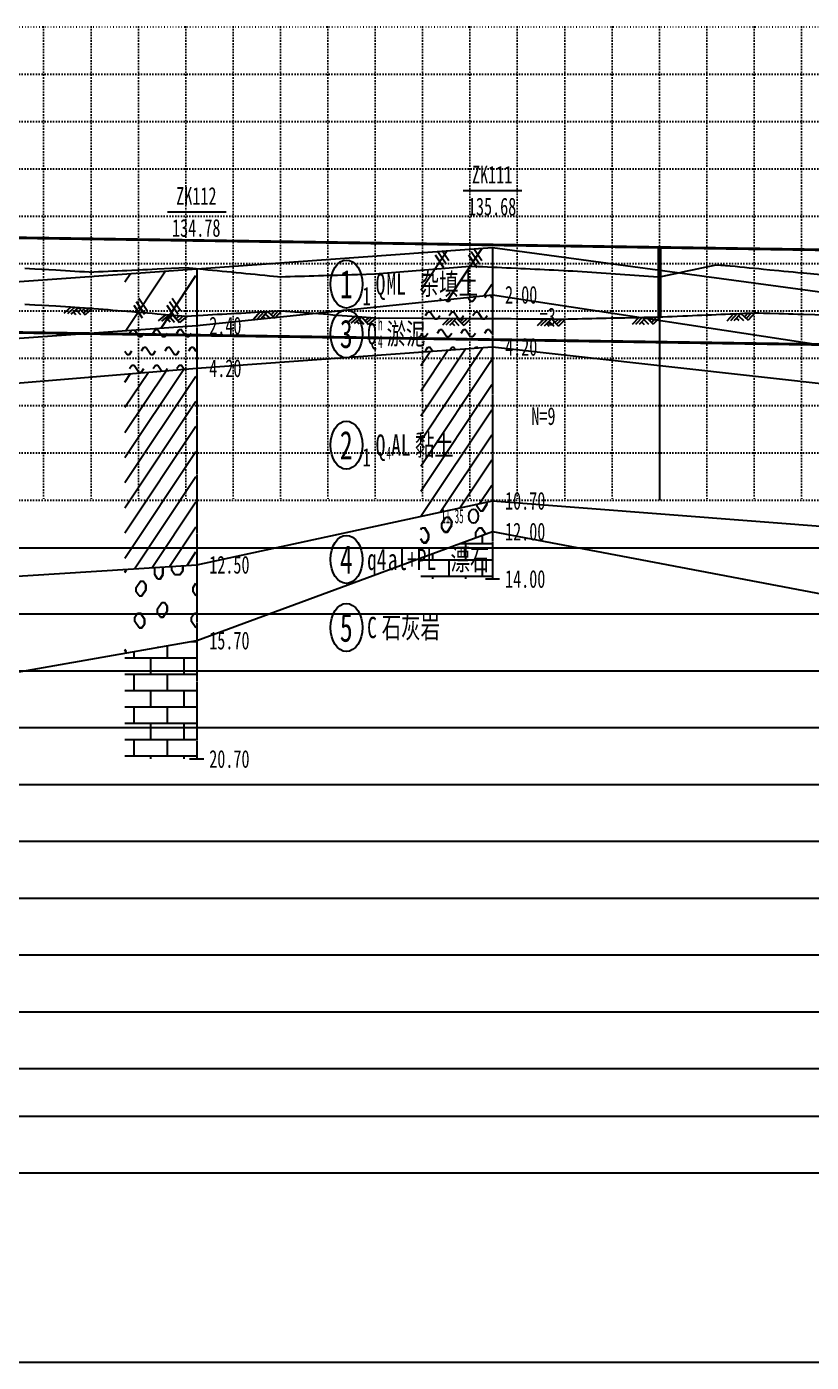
# Model space of a CAD drawing. Extents: x 529262 to 576451, y 2694391 to 2717535.
# Drawn here: x 573222.7 to 573388.3, y 2706953.4 to 2707235.4 of the extents above; entities that cross this region are included whole.
import ezdxf

# ---------------------------------------------------------------- set-up
doc = ezdxf.new("R2010")
doc.units = 0
doc.linetypes.add('DOT', pattern=[6.35, 0, -6.35])
doc.linetypes.add('sx', pattern=[10, 5, 0, 5, 0])
for name, color, linetype in [('GICAD_QUYANG', 7, 'Continuous'), ('GPSCOMMON', 7, 'Continuous'), ('PP-COM', 7, 'Continuous'), ('地质-地层符号', 3, 'Continuous'), ('地质-地层线', 7, 'Continuous'), ('地质-地面线', 7, 'Continuous'), ('地质-填充花纹', 4, 'Continuous'), ('地质-文字', 7, 'Continuous'), ('地质-标贯', 7, 'Continuous'), ('地质-钻孔', 7, 'Continuous'), ('纵断_分栏线', 5, 'Continuous'), ('纵断_地面线', 3, 'Continuous'), ('纵断_标注', 2, 'Continuous'), ('纵断_标注_节点', 2, 'Continuous'), ('纵断_设计线', 1, 'Continuous'), ('纵断_高程网格', 8, 'DOT')]:
    doc.layers.add(name, color=color, linetype=linetype)
doc.layers.add('纵断雨水井', color=7, linetype='Continuous', lineweight=60)
doc.layers.add('纵断雨水管', color=152, linetype='Continuous', lineweight=60)
doc.styles.add('LZ_FONTS_FS', font='', dxfattribs={"width": 0.7})
doc.styles.add('地层编号', font='', dxfattribs={"width": 0.7, "height": 4})
doc.styles.add('层底标注', font='', dxfattribs={"width": 0.7, "height": 2.5})
doc.styles.add('岩土名称', font='', dxfattribs={"width": 0.7, "height": 3})
doc.styles.add('时代', font='', dxfattribs={"width": 0.7, "height": 3})
doc.styles.add('标贯动探', font='', dxfattribs={"width": 0.7, "height": 2.5})
doc.styles.add('钻孔标注', font='', dxfattribs={"width": 0.7, "height": 2.5})
doc.styles.get('LZ_FONTS_FS').set_extended_font_data('FangSong_GB2312')
doc.styles.get('地层编号').set_extended_font_data('FangSong_GB2312')
doc.styles.get('层底标注').set_extended_font_data('FangSong_GB2312')
doc.styles.get('岩土名称').set_extended_font_data('FangSong_GB2312')
doc.styles.get('时代').set_extended_font_data('FangSong_GB2312')
doc.styles.get('标贯动探').set_extended_font_data('FangSong_GB2312')
doc.styles.get('钻孔标注').set_extended_font_data('FangSong_GB2312')
doc.linetypes.add('bzhjcx', pattern='A,0.001,[2,XX1.shx,S=1,R=0,X=1,Y=0],-2', length=2.001)

# ---------------------------------------------------------------- blocks, each defined once
blk = doc.blocks.new('VSDesignLineBlock')
at = {"color": 0, "linetype": 'Continuous'}
for p, q in [((-1.5, 0), (-3, -1.5)), ((-0.75, 0), (-2.25, -1.5)), ((0, 0), (-1.5, -1.5)), ((0, 0), (1.5, -1.5)), ((1.5, 0), (0.75, -0.75)), ((2.25, 0), (1.12, -1.12)), ((3, 0), (1.5, -1.5)), ((-0.98, -0.98), (-0.46, -1.5)), ((-0.5, -0.5), (0.5, -1.5))]:
    blk.add_line(p, q, dxfattribs=at)
blk = doc.blocks.new('A$C08401F54')
at = {"layer": 'GICAD_QUYANG', "color": 8}
blk.add_circle((1760.76, -75.8), 1, dxfattribs=at)
at = {"layer": '地质-地层符号', "color": 8, "linetype": 'Continuous'}
for centre in [(1733.92, -43.13), (1733.92, -50.13), (1733.92, -65.8), (1733.92, -81.88), (1733.92, -91.47)]:
    blk.add_ellipse(centre, major_axis=(0, 3.38), ratio=1, dxfattribs=at)
at = {"layer": '地质-地层线', "color": 8}
for p, q in [((1702.31, -48.97), (1764.76, -44.63)), ((1764.76, -44.63), (1911.16, -59.52)), ((1562.8, -55.61), (1702.31, -48.97)), ((1702.31, -54.97), (1764.76, -51.96)), ((1764.76, -51.96), (1911.16, -62.86)), ((1562.8, -62.61), (1702.31, -54.97)), ((1702.31, -82.63), (1764.76, -73.63)), ((1764.76, -73.63), (1911.16, -81.19)), ((1562.8, -88.61), (1702.31, -82.63))]:
    blk.add_line(p, q, dxfattribs=at)
at = {"layer": '地质-地层线', "color": 8, "linetype": 'bzhjcx'}
for p, q in [((1702.31, -93.3), (1764.76, -77.96)), ((1764.76, -77.96), (1911.16, -96.52)), ((1562.8, -109.61), (1702.31, -93.3))]:
    blk.add_line(p, q, dxfattribs=at)
at = {"layer": '地质-地面线', "color": 8, "linetype": 'Continuous'}
for p, q in [((1702.31, -40.97), (1764.76, -37.96)), ((1764.76, -37.96), (1911.16, -51.19)), ((1562.8, -47.61), (1702.31, -40.97))]:
    blk.add_line(p, q, dxfattribs=at)
at = {"layer": '地质-填充花纹', "color": 8, "linetype": 'Continuous'}
for p, q in [((1749.61, -43.99), (1755.17, -38.42)), ((1754.51, -40.84), (1752.74, -39.07)), ((1755.01, -40.34), (1753.24, -38.57)), ((1755.51, -39.84), (1754.14, -38.47)), ((1755.39, -45.28), (1762.6, -38.07)), ((1761.51, -40.84), (1759.74, -39.07)), ((1762.01, -40.34), (1760.24, -38.57)), ((1762.51, -39.84), (1760.82, -38.15)), ((1687.35, -49.68), (1695.75, -41.28)), ((1687.16, -42.8), (1688.33, -41.63)), ((1694.78, -49.33), (1702.16, -41.94)), ((1762.99, -44.75), (1764.61, -43.14)), ((1759.58, -44.99), (1760.13, -45.55)), ((1760.64, -45.53), (1761.14, -45.03)), ((1763.14, -45.03), (1763.46, -44.72)), ((1764.25, -44.66), (1764.61, -45.02)), ((1690.87, -47.91), (1689.1, -46.14)), ((1691.37, -47.41), (1689.6, -45.64)), ((1691.87, -46.91), (1690.1, -45.14)), ((1697.87, -47.91), (1696.1, -46.14)), ((1698.37, -47.41), (1696.6, -45.64)), ((1698.87, -46.91), (1697.1, -45.14)), ((1753.91, -45.38), (1753.67, -45.14)), ((1754.9, -45.31), (1755.13, -45.55)), ((1755.14, -45.53), (1755.64, -45.53)), ((1755.64, -45.53), (1755.94, -45.24)), ((1760.14, -45.53), (1760.64, -45.53)), ((1750.64, -47.53), (1751.14, -47.03)), ((1751.14, -47.03), (1751.64, -47.03)), ((1751.63, -47.05), (1752.63, -48.05)), ((1752.64, -48.03), (1753.14, -48.03)), ((1753.14, -48.03), (1753.64, -47.53)), ((1755.64, -47.53), (1756.14, -47.03)), ((1756.14, -47.03), (1756.64, -47.03)), ((1756.63, -47.05), (1757.63, -48.05)), ((1757.64, -48.03), (1758.14, -48.03)), ((1758.14, -48.03), (1758.64, -47.53)), ((1760.64, -47.53), (1761.14, -47.03)), ((1761.14, -47.03), (1761.64, -47.03)), ((1761.63, -47.05), (1762.63, -48.05)), ((1762.64, -48.03), (1763.14, -48.03)), ((1763.14, -48.03), (1763.64, -47.53)), ((1688.14, -50.03), (1688.56, -49.62)), ((1689.18, -49.59), (1690.13, -50.55)), ((1690.14, -50.53), (1690.64, -50.53)), ((1690.64, -50.53), (1691.14, -50.03)), ((1693.14, -50.03), (1693.64, -49.53)), ((1693.64, -49.53), (1694.14, -49.53)), ((1694.13, -49.55), (1695.13, -50.55)), ((1695.14, -50.53), (1695.64, -50.53)), ((1695.64, -50.53), (1696.14, -50.03)), ((1698.14, -50.03), (1698.64, -49.53)), ((1698.64, -49.53), (1699.14, -49.53)), ((1699.13, -49.55), (1700.13, -50.55)), ((1700.14, -50.53), (1700.64, -50.53)), ((1700.64, -50.53), (1701.14, -50.03)), ((1749.61, -50.02), (1750.13, -50.55)), ((1750.14, -50.53), (1750.64, -50.53)), ((1750.64, -50.53), (1751.14, -50.03)), ((1753.14, -50.03), (1753.64, -49.53)), ((1753.64, -49.53), (1754.14, -49.53)), ((1754.13, -49.55), (1755.13, -50.55)), ((1755.14, -50.53), (1755.64, -50.53)), ((1755.64, -50.53), (1756.14, -50.03)), ((1758.14, -50.03), (1758.64, -49.53)), ((1758.64, -49.53), (1759.14, -49.53)), ((1759.13, -49.55), (1760.13, -50.55)), ((1760.14, -50.53), (1760.64, -50.53)), ((1760.64, -50.53), (1761.14, -50.03)), ((1763.14, -50.03), (1763.64, -49.53)), ((1763.64, -49.53), (1764.14, -49.53)), ((1764.13, -49.55), (1764.61, -50.02)), ((1687.16, -52.57), (1687.63, -53.05)), ((1688.14, -53.03), (1688.64, -52.53)), ((1690.64, -52.53), (1691.14, -52.03)), ((1691.14, -52.03), (1691.64, -52.03)), ((1691.63, -52.05), (1692.63, -53.05)), ((1693.14, -53.03), (1693.64, -52.53)), ((1695.64, -52.53), (1696.14, -52.03)), ((1696.14, -52.03), (1696.64, -52.03)), ((1696.63, -52.05), (1697.63, -53.05)), ((1698.14, -53.03), (1698.64, -52.53)), ((1700.64, -52.53), (1701.14, -52.03)), ((1701.14, -52.03), (1701.64, -52.03)), ((1701.63, -52.05), (1702.16, -52.57)), ((1749.61, -65.21), (1762.75, -52.06)), ((1749.61, -61.67), (1759.04, -52.24)), ((1749.61, -58.14), (1755.32, -52.42)), ((1749.61, -54.6), (1751.61, -52.6)), ((1750.64, -52.53), (1751.14, -52.03)), ((1751.14, -52.03), (1751.64, -52.03)), ((1751.63, -52.05), (1752.16, -52.57)), ((1755.78, -52.39), (1756.14, -52.03)), ((1756.14, -52.03), (1756.64, -52.03)), ((1756.63, -52.05), (1756.93, -52.34)), ((1761.04, -52.14), (1761.14, -52.03)), ((1761.14, -52.03), (1761.64, -52.03)), ((1761.63, -52.05), (1761.7, -52.11)), ((1687.64, -53.03), (1688.14, -53.03)), ((1692.64, -53.03), (1693.14, -53.03)), ((1697.64, -53.03), (1698.14, -53.03)), ((1749.61, -68.74), (1764.61, -53.74)), ((1687.16, -67.55), (1699.59, -55.12)), ((1687.16, -64.01), (1695.85, -55.32)), ((1687.16, -60.47), (1692.11, -55.53)), ((1687.16, -56.94), (1688.37, -55.73)), ((1687.16, -71.08), (1702.16, -56.08)), ((1688.14, -55.03), (1688.64, -54.53)), ((1688.64, -54.53), (1689.14, -54.53)), ((1689.13, -54.55), (1690.13, -55.55)), ((1690.14, -55.53), (1690.64, -55.53)), ((1690.64, -55.53), (1691.14, -55.03)), ((1693.14, -55.03), (1693.64, -54.53)), ((1693.64, -54.53), (1694.14, -54.53)), ((1694.13, -54.55), (1694.96, -55.37)), ((1695.86, -55.32), (1696.14, -55.03)), ((1698.14, -55.03), (1698.64, -54.53)), ((1698.64, -54.53), (1699.14, -54.53)), ((1699.13, -54.55), (1699.7, -55.11)), ((1749.61, -72.28), (1764.61, -57.28)), ((1687.16, -74.62), (1702.16, -59.62)), ((1749.61, -75.81), (1764.61, -60.81)), ((1687.16, -78.15), (1702.16, -63.15)), ((1753.73, -75.22), (1764.61, -64.35)), ((1687.16, -81.69), (1702.16, -66.69)), ((1757.87, -74.62), (1764.61, -67.88)), ((1689.19, -83.2), (1702.16, -70.22)), ((1762, -74.03), (1764.61, -71.42)), ((1692.88, -83.04), (1702.16, -73.76)), ((1761.54, -74.43), (1761.54, -74.09)), ((1762.14, -75.03), (1761.54, -74.43)), ((1762.14, -75.03), (1762.74, -75.03)), ((1762.68, -75.03), (1763.58, -74.13)), ((1762.74, -75.03), (1763.64, -74.13)), ((1763.58, -74.13), (1763.58, -73.8)), ((1763.64, -74.13), (1763.64, -73.79)), ((1754.04, -76.83), (1754.94, -75.93)), ((1754.04, -77.43), (1754.04, -76.83)), ((1754.94, -75.93), (1755.54, -75.93)), ((1756.08, -76.53), (1755.48, -75.93)), ((1756.14, -76.53), (1755.54, -75.93)), ((1756.08, -77.13), (1756.08, -76.53)), ((1756.14, -77.13), (1756.14, -76.53)), ((1696.58, -82.88), (1702.16, -77.29)), ((1749.61, -77.67), (1749.84, -77.43)), ((1749.84, -77.43), (1750.44, -77.43)), ((1751.28, -78.33), (1750.38, -77.43)), ((1751.34, -78.33), (1750.44, -77.43)), ((1750.68, -79.53), (1751.28, -78.93)), ((1750.74, -79.53), (1751.34, -78.93)), ((1751.28, -78.93), (1751.28, -78.33)), ((1751.34, -78.93), (1751.34, -78.33)), ((1754.64, -78.03), (1754.04, -77.43)), ((1754.64, -77.97), (1755.24, -77.97)), ((1754.64, -78.03), (1755.24, -78.03)), ((1755.18, -78.03), (1756.08, -77.13)), ((1755.24, -78.03), (1756.14, -77.13)), ((1761.24, -78.03), (1761.84, -77.43)), ((1761.24, -78.63), (1761.24, -78.03)), ((1761.4, -78.79), (1761.24, -78.63)), ((1761.84, -77.43), (1762.44, -77.43)), ((1763.28, -78.33), (1762.38, -77.43)), ((1763.32, -78.31), (1762.44, -77.43)), ((1762.64, -79.63), (1762.64, -78.48)), ((1700.27, -82.72), (1702.16, -80.83)), ((1750.14, -79.53), (1749.61, -79)), ((1750.14, -79.47), (1750.74, -79.47)), ((1750.14, -79.53), (1750.74, -79.53)), ((1757.95, -79.63), (1764.61, -79.63)), ((1759.14, -81.93), (1759.14, -79.63)), ((1749.61, -81.93), (1764.61, -81.93)), ((1752.14, -81.93), (1752.14, -81.06)), ((1755.64, -84.23), (1755.64, -81.93)), ((1762.64, -84.23), (1762.64, -81.93)), ((1687.16, -83.72), (1687.44, -83.43)), ((1687.16, -83.66), (1687.38, -83.43)), ((1687.38, -83.43), (1687.38, -83.27)), ((1687.44, -83.43), (1687.44, -83.27)), ((1693.44, -84.03), (1693.44, -83.01)), ((1694.04, -84.63), (1693.44, -84.03)), ((1694.58, -84.63), (1695.18, -84.03)), ((1694.64, -84.63), (1695.24, -84.03)), ((1695.18, -84.03), (1695.18, -82.94)), ((1695.24, -84.03), (1695.24, -82.94)), ((1697.04, -83.43), (1697.04, -82.86)), ((1697.64, -84.03), (1697.04, -83.43)), ((1697.64, -84.03), (1698.84, -84.03)), ((1698.78, -84.03), (1699.38, -83.43)), ((1698.84, -84.03), (1699.44, -83.43)), ((1699.38, -82.83), (1699.31, -82.76)), ((1699.44, -82.83), (1699.37, -82.76)), ((1699.38, -83.43), (1699.38, -82.83)), ((1699.44, -83.43), (1699.44, -82.83)), ((1749.61, -84.23), (1764.61, -84.23)), ((1752.14, -84.63), (1752.14, -84.23)), ((1759.14, -84.63), (1759.14, -84.23)), ((1689.54, -85.83), (1690.44, -84.93)), ((1689.54, -86.43), (1689.54, -85.83)), ((1690.14, -87.03), (1689.54, -86.43)), ((1690.38, -84.93), (1690.98, -84.93)), ((1690.44, -84.93), (1691.04, -84.93)), ((1690.68, -87.03), (1691.58, -86.13)), ((1690.74, -87.03), (1691.64, -86.13)), ((1691.58, -85.53), (1690.98, -84.93)), ((1691.64, -85.53), (1691.04, -84.93)), ((1691.58, -86.13), (1691.58, -85.53)), ((1691.64, -86.13), (1691.64, -85.53)), ((1694.04, -84.63), (1694.64, -84.63)), ((1701.54, -85.83), (1702.16, -85.22)), ((1701.54, -86.43), (1701.54, -85.83)), ((1702.14, -87.03), (1701.54, -86.43)), ((1690.14, -87.03), (1690.74, -87.03)), ((1694.04, -88.83), (1694.94, -87.93)), ((1694.94, -87.93), (1695.54, -87.93)), ((1696.08, -88.53), (1695.48, -87.93)), ((1696.14, -88.53), (1695.54, -87.93)), ((1702.14, -87.03), (1702.16, -87.03)), ((1689.24, -90.03), (1689.84, -89.43)), ((1689.24, -90.63), (1689.24, -90.03)), ((1689.84, -89.43), (1690.44, -89.43)), ((1691.28, -90.33), (1690.38, -89.43)), ((1691.34, -90.33), (1690.44, -89.43)), ((1694.04, -89.43), (1694.04, -88.83)), ((1694.64, -90.03), (1694.04, -89.43)), ((1694.64, -89.97), (1695.24, -89.97)), ((1694.64, -90.03), (1695.24, -90.03)), ((1695.18, -90.03), (1696.08, -89.13)), ((1695.24, -90.03), (1696.14, -89.13)), ((1696.08, -89.13), (1696.08, -88.53)), ((1696.14, -89.13), (1696.14, -88.53)), ((1701.24, -90.03), (1701.84, -89.43)), ((1701.24, -90.63), (1701.24, -90.03)), ((1701.84, -89.43), (1702.16, -89.43)), ((1690.14, -91.53), (1689.24, -90.63)), ((1690.14, -91.47), (1690.74, -91.47)), ((1690.14, -91.53), (1690.74, -91.53)), ((1690.68, -91.53), (1691.28, -90.93)), ((1690.74, -91.53), (1691.34, -90.93)), ((1691.28, -90.93), (1691.28, -90.33)), ((1691.34, -90.93), (1691.34, -90.33)), ((1702.14, -91.53), (1701.24, -90.63)), ((1702.14, -91.47), (1702.16, -91.47)), ((1702.14, -91.53), (1702.16, -91.53)), ((1701.16, -93.43), (1702.16, -93.43)), ((1687.44, -94.83), (1687.16, -94.55)), ((1687.38, -94.83), (1687.16, -94.61)), ((1687.16, -95.73), (1702.16, -95.73)), ((1687.38, -95.05), (1687.38, -94.83)), ((1687.44, -95.04), (1687.44, -94.83)), ((1689.14, -95.73), (1689.14, -94.84)), ((1692.64, -98.03), (1692.64, -95.73)), ((1694.01, -94.27), (1694.04, -94.23)), ((1694.04, -94.23), (1694.32, -94.23)), ((1696.14, -95.73), (1696.14, -94.02)), ((1699.64, -98.03), (1699.64, -95.73)), ((1687.16, -98.03), (1702.16, -98.03)), ((1689.14, -100.33), (1689.14, -98.03)), ((1696.14, -100.33), (1696.14, -98.03)), ((1687.16, -100.33), (1702.16, -100.33)), ((1692.64, -102.63), (1692.64, -100.33)), ((1699.64, -102.63), (1699.64, -100.33)), ((1687.16, -102.63), (1702.16, -102.63)), ((1689.14, -104.93), (1689.14, -102.63)), ((1696.14, -104.93), (1696.14, -102.63)), ((1687.16, -104.93), (1702.16, -104.93)), ((1692.64, -107.23), (1692.64, -104.93)), ((1699.64, -107.23), (1699.64, -104.93)), ((1687.16, -107.23), (1702.16, -107.23)), ((1689.14, -109.53), (1689.14, -107.23)), ((1696.14, -109.53), (1696.14, -107.23)), ((1687.16, -109.53), (1702.16, -109.53)), ((1692.64, -109.97), (1692.64, -109.53)), ((1699.64, -109.97), (1699.64, -109.53))]:
    blk.add_line(p, q, dxfattribs=at)
at = {"layer": '地质-钻孔', "color": 8, "linetype": 'Continuous'}
for p, q in [((1758.57, -29.96), (1770.94, -29.96)), ((1696.12, -32.97), (1708.5, -32.97)), ((1763.26, -84.63), (1766.26, -84.63)), ((1700.81, -109.97), (1703.81, -109.97))]:
    blk.add_line(p, q, dxfattribs=at)
at = {"layer": '地质-钻孔', "color": 8, "linetype": 'sx'}
for p, q in [((1764.76, -37.96), (1764.76, -84.63)), ((1702.31, -40.97), (1702.31, -109.97))]:
    blk.add_line(p, q, dxfattribs=at)
at = {"layer": 'GICAD_QUYANG', "color": 8, "linetype": 'Continuous', "style": 'LZ_FONTS_FS', "width": 0.7}
blk.add_text('11.35', height=2, dxfattribs=at).set_placement((1753.91, -76.8))
at = {"layer": '地质-地层符号', "color": 8, "linetype": 'Continuous'}
for s, height, style, p in [('1', 4, '地层编号', (1732.53, -45.13)), ('杂填土', 3, '岩土名称', (1749.4, -44.63)), ('Q', 3, '时代', (1740.1, -44.63)), ('ML', 3, '时代', (1742.38, -44.63)), ('1', 2.6, '地层编号', (1737.3, -46.13)), ('3', 4, '地层编号', (1732.53, -52.13)), ('Q', 3, '时代', (1738.3, -51.63)), ('淤泥', 3, '岩土名称', (1742.41, -51.63)), ('2', 4, '地层编号', (1732.53, -67.8)), ('黏土', 3, '岩土名称', (1748.37, -67.3)), ('Q', 3, '时代', (1740.1, -67.3)), ('AL', 3, '时代', (1743.37, -67.3)), ('1', 2.6, '地层编号', (1737.3, -68.8)), ('4', 4, '地层编号', (1732.53, -83.88)), ('q4', 3, '时代', (1738.3, -83.38)), ('al+PL', 3, '时代', (1742.65, -83.38)), ('漂石', 3, '岩土名称', (1755.91, -83.38)), ('5', 4, '地层编号', (1732.53, -93.47)), ('C', 3, '时代', (1738.3, -92.97)), ('石灰岩', 3, '岩土名称', (1741.38, -92.97))]:
    blk.add_text(s, height=height, dxfattribs=dict(at, style=style)).set_placement(p)
at = {"layer": '地质-地层符号', "color": 8, "linetype": 'Continuous', "style": '时代', "width": 0.8}
for s, p in [('h', (1740.58, -49.63)), ('4', (1740.58, -52.13)), ('4', (1742.38, -67.8))]:
    blk.add_text(s, height=1.8, dxfattribs=at).set_placement(p)
at = {"layer": '地质-文字', "color": 8, "linetype": 'Continuous', "style": '层底标注'}
for s, p in [('2.00', (1767.41, -45.88)), ('2.40', (1704.96, -50.22)), ('4.20', (1767.41, -53.21)), ('4.20', (1704.96, -56.22)), ('10.70', (1767.41, -74.88)), ('12.00', (1767.41, -79.21)), ('12.50', (1704.96, -83.88)), ('14.00', (1767.41, -85.88)), ('15.70', (1704.96, -94.55)), ('20.70', (1704.96, -111.22))]:
    blk.add_text(s, height=2.5, dxfattribs=at).set_placement(p)
at = {"layer": '地质-标贯', "color": 8, "linetype": 'Continuous', "style": '标贯动探'}
for s, p in [('=3', (1774.69, -48.96)), ('N=9', (1772.96, -62.96))]:
    blk.add_text(s, height=2.5, dxfattribs=at).set_placement(p)
at = {"layer": '地质-钻孔', "color": 8, "linetype": 'Continuous', "style": '钻孔标注'}
for s, p in [('ZK111', (1760.43, -28.96)), ('ZK112', (1697.99, -31.97)), ('135.68', (1759.57, -33.46)), ('134.78', (1697.12, -36.47))]:
    blk.add_text(s, height=2.5, dxfattribs=at).set_placement(p)

msp = doc.modelspace()

# ---------------------------------------------------------------- linework, layer by layer
msp.add_point((573356.269, 2707188.761))
at = {"layer": 'PP-COM'}
msp.add_line((571451.269, 2706953.361), (576451.269, 2706953.361), dxfattribs=at)
at = {"layer": '纵断_分栏线'}
for p, q in [((571556.269, 2707125.361), (573725.219, 2707125.361)), ((571556.269, 2707111.361), (573725.219, 2707111.361)), ((571556.269, 2707099.361), (573725.219, 2707099.361)), ((571556.269, 2707087.361), (573725.219, 2707087.361)), ((571556.269, 2707075.361), (573725.219, 2707075.361)), ((571556.269, 2707063.361), (573725.219, 2707063.361)), ((571556.269, 2707051.361), (573725.219, 2707051.361)), ((571556.269, 2707039.361), (573725.219, 2707039.361)), ((571556.269, 2707027.361), (573725.219, 2707027.361)), ((571556.269, 2707015.361), (573725.219, 2707015.361)), ((571556.269, 2707005.361), (573725.219, 2707005.361)), ((571556.269, 2706993.361), (573725.219, 2706993.361))]:
    msp.add_line(p, q, dxfattribs=at)
at = {"layer": '纵断_地面线'}
msp.add_lwpolyline([(573222.279, 2707184.391), (573223.279, 2707184.331), (573224.42, 2707184.266), (573228.848, 2707184.006), (573231.862, 2707183.826), (573232.862, 2707183.766), (573233.862, 2707183.706), (573234.862, 2707183.651), (573235.862, 2707183.591), (573236.269, 2707183.566), (573236.862, 2707183.596), (573237.862, 2707183.641), (573238.862, 2707183.686), (573239.862, 2707183.736), (573240.862, 2707183.781), (573241.862, 2707183.831), (573242.862, 2707183.876), (573243.862, 2707183.921), (573244.862, 2707183.971), (573246.175, 2707184.031), (573247.175, 2707184.081), (573248.175, 2707184.126), (573249.175, 2707184.171), (573250.234, 2707184.221), (573256.269, 2707184.506), (573259.935, 2707184.151), (573260.935, 2707184.056), (573261.935, 2707183.956), (573262.935, 2707183.861), (573263.935, 2707183.761), (573264.935, 2707183.666), (573265.935, 2707183.571), (573266.935, 2707183.471), (573267.935, 2707183.376), (573268.935, 2707183.276), (573269.935, 2707183.181), (573270.935, 2707183.086), (573271.935, 2707182.986), (573272.935, 2707182.891), (573273.935, 2707182.791), (573275.631, 2707182.626), (573276.269, 2707182.566), (573276.325, 2707182.566), (573277.325, 2707182.596), (573278.325, 2707182.626), (573279.325, 2707182.656), (573280.325, 2707182.686), (573281.325, 2707182.716), (573282.325, 2707182.746), (573283.325, 2707182.776), (573284.325, 2707182.806), (573285.325, 2707182.836), (573286.325, 2707182.866), (573287.325, 2707182.896), (573288.325, 2707182.926), (573289.325, 2707182.956), (573290.325, 2707182.986), (573291.325, 2707183.016), (573292.504, 2707183.051), (573296.269, 2707183.166), (573316.269, 2707184.826), (573317.992, 2707184.746), (573318.992, 2707184.701), (573319.992, 2707184.656), (573320.992, 2707184.606), (573321.992, 2707184.561), (573322.992, 2707184.516), (573323.992, 2707184.471), (573324.992, 2707184.421), (573325.992, 2707184.376), (573326.992, 2707184.331), (573327.992, 2707184.286), (573328.992, 2707184.236), (573329.992, 2707184.191), (573330.992, 2707184.146), (573331.992, 2707184.101), (573332.992, 2707184.051), (573333.992, 2707184.006), (573334.992, 2707183.961), (573335.992, 2707183.916), (573336.269, 2707183.901), (573336.992, 2707183.851), (573337.992, 2707183.781), (573338.992, 2707183.711), (573339.992, 2707183.646), (573340.992, 2707183.576), (573341.992, 2707183.506), (573342.992, 2707183.436), (573343.992, 2707183.366), (573344.992, 2707183.301), (573345.992, 2707183.231), (573346.992, 2707183.161), (573347.992, 2707183.091), (573348.992, 2707183.021), (573349.992, 2707182.956), (573350.992, 2707182.886), (573351.992, 2707182.816), (573352.992, 2707182.746), (573353.992, 2707182.676), (573354.992, 2707182.611), (573355.992, 2707182.541), (573356.269, 2707182.521), (573356.992, 2707182.676), (573357.992, 2707182.886), (573358.992, 2707183.101), (573359.992, 2707183.311), (573361.227, 2707183.571), (573362.227, 2707183.786), (573363.227, 2707183.996), (573364.227, 2707184.206), (573365.227, 2707184.421), (573366.227, 2707184.631), (573367.227, 2707184.846), (573368.227, 2707185.056), (573369.227, 2707185.022), (573369.833, 2707185.001), (573370.227, 2707184.963), (573371.227, 2707184.866), (573372.227, 2707184.769), (573373.227, 2707184.672), (573374.227, 2707184.575), (573375.227, 2707184.479), (573376.227, 2707184.382), (573377.227, 2707184.285), (573378.227, 2707184.188), (573379.586, 2707184.057), (573381.499, 2707183.871), (573382.499, 2707183.775), (573383.499, 2707183.678), (573384.499, 2707183.581), (573385.499, 2707183.484), (573386.699, 2707183.368), (573399.839, 2707182.096)], dxfattribs=at)
at = {"layer": '纵断_标注'}
msp.add_line((573356.269, 2707174.091), (573356.269, 2707135.361), dxfattribs=at)
at = {"layer": '纵断_标注_节点'}
msp.add_point((573356.269, 2707174.091), dxfattribs=at)
at = {"layer": '纵断_设计线'}
msp.add_lwpolyline([(573222.279, 2707176.804), (573223.279, 2707176.741), (573224.42, 2707176.669), (573228.848, 2707176.392), (573231.863, 2707176.202), (573232.863, 2707176.14), (573233.863, 2707176.077), (573234.863, 2707176.014), (573235.863, 2707175.951), (573236.269, 2707175.926), (573236.863, 2707175.877), (573237.863, 2707175.794), (573238.863, 2707175.711), (573239.863, 2707175.628), (573240.863, 2707175.545), (573241.863, 2707175.462), (573242.863, 2707175.379), (573243.863, 2707175.296), (573244.863, 2707175.213), (573246.176, 2707175.104), (573247.176, 2707175.021), (573248.176, 2707174.938), (573249.176, 2707174.855), (573250.235, 2707174.767), (573256.269, 2707174.266), (573259.935, 2707174.468), (573260.935, 2707174.524), (573261.935, 2707174.579), (573262.935, 2707174.634), (573263.935, 2707174.689), (573264.935, 2707174.745), (573265.935, 2707174.8), (573266.935, 2707174.855), (573267.935, 2707174.91), (573268.935, 2707174.966), (573269.935, 2707175.021), (573270.935, 2707175.076), (573271.935, 2707175.131), (573272.935, 2707175.187), (573273.935, 2707175.242), (573275.631, 2707175.336), (573276.269, 2707175.371), (573276.325, 2707175.367), (573277.325, 2707175.293), (573278.325, 2707175.22), (573279.325, 2707175.146), (573280.325, 2707175.073), (573281.325, 2707174.999), (573282.325, 2707174.926), (573283.325, 2707174.852), (573284.325, 2707174.779), (573285.325, 2707174.705), (573286.325, 2707174.632), (573287.325, 2707174.558), (573288.325, 2707174.485), (573289.325, 2707174.411), (573290.325, 2707174.338), (573291.325, 2707174.264), (573292.505, 2707174.178), (573296.269, 2707173.901), (573316.269, 2707173.781), (573317.992, 2707173.768), (573318.992, 2707173.761), (573319.992, 2707173.754), (573320.992, 2707173.747), (573321.992, 2707173.739), (573322.992, 2707173.732), (573323.992, 2707173.725), (573324.992, 2707173.718), (573325.992, 2707173.71), (573326.992, 2707173.703), (573327.992, 2707173.696), (573328.992, 2707173.689), (573329.992, 2707173.681), (573330.992, 2707173.674), (573331.992, 2707173.667), (573332.992, 2707173.66), (573333.992, 2707173.652), (573334.992, 2707173.645), (573335.992, 2707173.638), (573336.269, 2707173.636), (573336.992, 2707173.652), (573337.992, 2707173.675), (573338.992, 2707173.698), (573339.992, 2707173.721), (573340.992, 2707173.743), (573341.992, 2707173.766), (573342.992, 2707173.789), (573343.992, 2707173.812), (573344.992, 2707173.834), (573345.992, 2707173.857), (573346.992, 2707173.88), (573347.992, 2707173.903), (573348.992, 2707173.925), (573349.992, 2707173.948), (573350.992, 2707173.971), (573351.992, 2707173.994), (573352.992, 2707174.016), (573353.992, 2707174.039), (573354.992, 2707174.062), (573355.992, 2707174.085), (573356.269, 2707174.091), (573356.992, 2707174.122), (573357.992, 2707174.164), (573358.992, 2707174.207), (573359.992, 2707174.249), (573361.227, 2707174.302), (573362.227, 2707174.344), (573363.227, 2707174.387), (573364.227, 2707174.429), (573365.227, 2707174.472), (573366.227, 2707174.514), (573367.227, 2707174.557), (573368.227, 2707174.599), (573369.227, 2707174.642), (573370.227, 2707174.684), (573371.227, 2707174.727), (573372.227, 2707174.769), (573373.227, 2707174.812), (573374.227, 2707174.854), (573375.227, 2707174.897), (573376.227, 2707174.939), (573376.269, 2707174.941), (573377.227, 2707174.916), (573378.227, 2707174.889), (573379.586, 2707174.853), (573381.499, 2707174.802), (573382.499, 2707174.776), (573383.499, 2707174.749), (573384.499, 2707174.723), (573385.499, 2707174.696), (573386.699, 2707174.665), (573396.269, 2707174.411)], dxfattribs=at)
at = {"layer": '纵断_高程网格', "ltscale": 0.0787}
for p, q in [((571556.269, 2707235.361), (573725.219, 2707235.361)), ((573226.269, 2707235.361), (573226.269, 2707135.361)), ((573236.269, 2707235.361), (573236.269, 2707135.361)), ((573246.269, 2707235.361), (573246.269, 2707135.361)), ((573256.269, 2707235.361), (573256.269, 2707135.361)), ((573266.269, 2707235.361), (573266.269, 2707135.361)), ((573276.269, 2707235.361), (573276.269, 2707135.361)), ((573286.269, 2707235.361), (573286.269, 2707135.361)), ((573296.269, 2707235.361), (573296.269, 2707135.361)), ((573306.269, 2707235.361), (573306.269, 2707135.361)), ((573316.269, 2707235.361), (573316.269, 2707135.361)), ((573326.269, 2707235.361), (573326.269, 2707135.361)), ((573336.269, 2707235.361), (573336.269, 2707135.361)), ((573346.269, 2707235.361), (573346.269, 2707135.361)), ((573356.269, 2707235.361), (573356.269, 2707135.361)), ((573366.269, 2707235.361), (573366.269, 2707135.361)), ((573376.269, 2707235.361), (573376.269, 2707135.361)), ((573386.269, 2707235.361), (573386.269, 2707135.361)), ((571556.269, 2707225.361), (573725.219, 2707225.361)), ((571556.269, 2707215.361), (573725.219, 2707215.361)), ((571556.269, 2707205.361), (573725.219, 2707205.361)), ((571556.269, 2707195.361), (573725.219, 2707195.361)), ((571556.269, 2707185.361), (573725.219, 2707185.361)), ((571556.269, 2707175.361), (573725.219, 2707175.361)), ((571556.269, 2707165.361), (573725.219, 2707165.361)), ((571556.269, 2707155.361), (573725.219, 2707155.361)), ((571556.269, 2707145.361), (573725.219, 2707145.361)), ((571556.269, 2707135.361), (573725.219, 2707135.361))]:
    msp.add_line(p, q, dxfattribs=at)
at = {"layer": '纵断雨水井'}
msp.add_lwpolyline([(573356.269, 2707174.091), (573356.269, 2707188.761)], dxfattribs=at)
msp.add_lwpolyline([(573356.269, 2707174.091), (573356.269, 2707188.761)], dxfattribs=at)
at = {"layer": '纵断雨水管', "const_width": 0.6}
for points in [[(573136.105, 2707192.064), (573356.269, 2707188.761)], [(573356.269, 2707188.761), (573485.98, 2707186.816)], [(573136.105, 2707172.064), (573356.269, 2707168.761)], [(573356.269, 2707168.761), (573485.98, 2707166.816)]]:
    msp.add_lwpolyline(points, dxfattribs=at)

# ---------------------------------------------------------------- block references
at = {"layer": 'GPSCOMMON', "yscale": 1.5}
msp.add_blockref('A$C08401F54', (571556.269, 2707245.711), dxfattribs=at)
at = {"layer": '纵断_标注'}
for p, rotation in [((573233.611, 2707176.093), 356.4093976357615), ((573253.547, 2707174.492), 355.2553257096922), ((573273.511, 2707175.218), 3.162376634809065), ((573373.431, 2707174.82), 2.433606099654828), ((573293.46, 2707174.107), 355.796319107178), ((573313.453, 2707173.798), 359.6562294478023), ((573333.452, 2707173.656), 359.5846135019748), ((573353.447, 2707174.027), 1.303252869694491)]:
    msp.add_blockref('VSDesignLineBlock', p, dxfattribs=dict(at, rotation=rotation))

doc.saveas('drawing.dxf')
